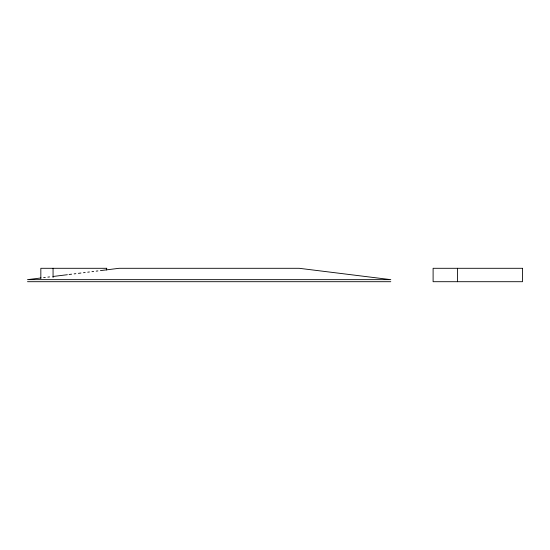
<?xml version="1.0" encoding="UTF-8"?>
<svg xmlns="http://www.w3.org/2000/svg" width="550" height="550" viewBox="0 0 550 550"><rect width="100%" height="100%" fill="white"/><g stroke="black" fill="none" stroke-linecap="round" stroke-linejoin="round"><path stroke-width="0.82" d="M41.071 277.963L27.5 279.647L390.796 279.647L299.186 268.297L119.109 268.297L100.444 270.607M43.615 277.654L45.313 277.441M47.857 277.124L49.555 276.918M52.944 276.492L67.368 274.711M69.059 274.498L71.61 274.182M74.154 273.866L75.845 273.659M78.396 273.343L80.939 273.027M83.483 272.711L85.181 272.498M87.725 272.188L89.416 271.975M91.967 271.659L93.658 271.452M96.202 271.136L97.9 270.923M106.865 268.297L40.837 268.297L40.837 278.355M27.5 281.703L390.796 281.703M457.49 268.297L457.49 281.703M106.576 268.297L106.576 269.974M53.061 268.297L53.061 277.516M522.5 268.297L433.104 268.297L433.104 281.703L522.5 281.703L522.5 268.297"/></g></svg>
